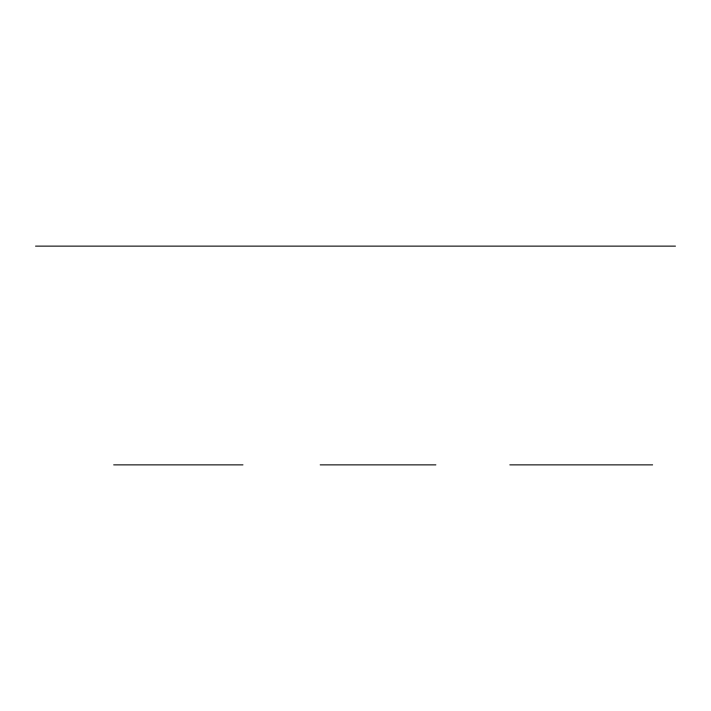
<?xml version="1.0" encoding="UTF-8"?>
<svg xmlns="http://www.w3.org/2000/svg" width="711" height="711" viewBox="0 0 711 711"><rect width="100%" height="100%" fill="white"/><g stroke="black" fill="none" stroke-linecap="round" stroke-linejoin="round"><path stroke-width="1.07" d="M35.55 246.13L675.45 246.13M113.68 464.87L242.975 464.87M320.181 464.87L435.887 464.87M509.823 464.87L652.627 464.87"/></g></svg>
